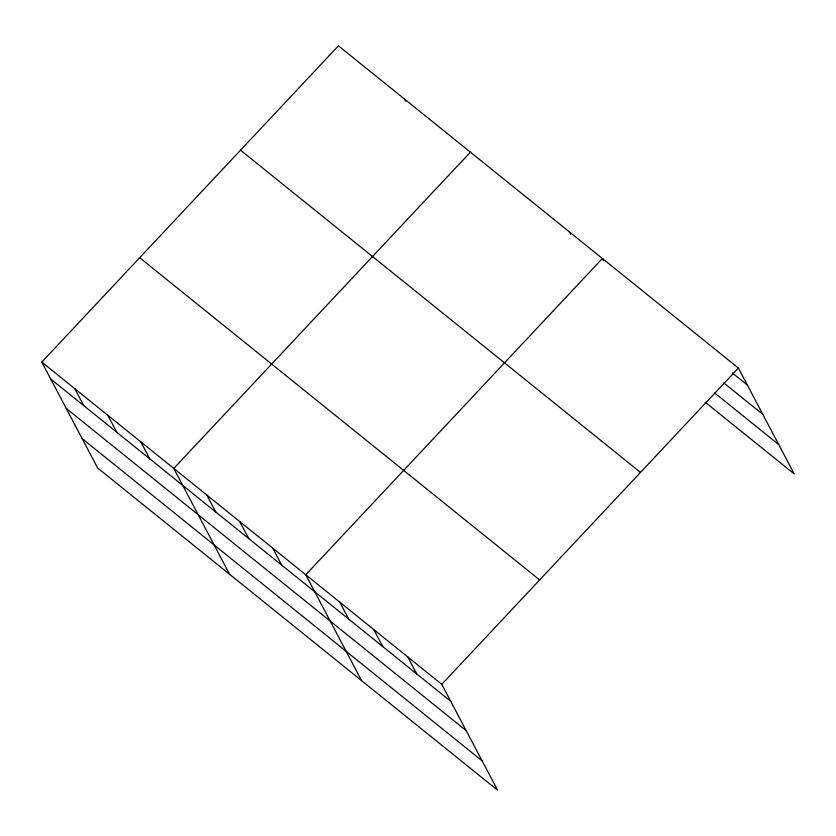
<?xml version="1.0" encoding="UTF-8"?>
<svg xmlns="http://www.w3.org/2000/svg" width="836" height="836" viewBox="0 0 836 836"><rect width="100%" height="100%" fill="white"/><g stroke="black" fill="none" stroke-linecap="round" stroke-linejoin="round"><path stroke-width="1.25" d="M41.8 362.082L441.763 684.318L497.577 790.187L97.613 467.951L41.8 362.082L338.423 45.813L738.387 368.049L794.2 473.918L705.208 402.22M470.407 152.152L173.784 468.421L229.597 574.29M441.763 684.318L738.387 368.049M732.336 372.95L747.342 385.041M723.809 382.951L762.798 414.363M714.738 393.024L778.734 444.585M240.538 150.187L640.501 472.424M139.685 257.718L539.648 579.954M50.756 379.063L450.708 701.299M66.222 408.396L466.174 730.633M82.147 438.618L482.111 760.854M603.592 260.759L602.401 258.491L305.777 574.76L361.591 680.629M569.4 231.906L570.591 234.174M404.415 98.982L405.617 101.25M407.759 656.929L416.715 673.91M373.765 629.539L382.721 646.521M339.771 602.15L348.727 619.131M272.776 548.176L281.732 565.157M239.775 521.591L248.731 538.572M206.785 495.006L215.74 511.987M140.793 441.836L149.749 458.818M107.792 415.252L116.747 432.233M74.801 388.667L83.746 405.648"/></g></svg>
